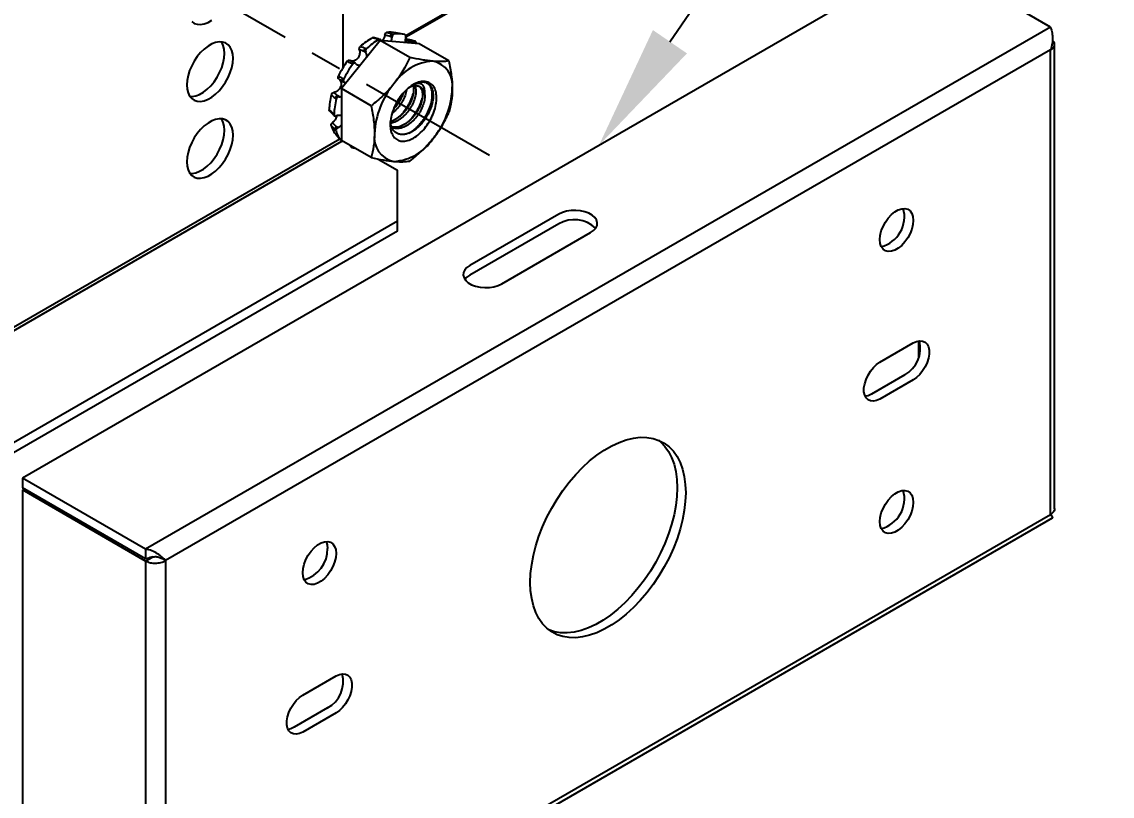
# Model space of a CAD drawing. Extents: x -3.9 to 19, y -12.2 to 0.
# Drawn here: x 5.436 to 9.778, y -8.071 to -4.987 of the extents above; entities that cross this region are included whole.
import ezdxf
from ezdxf import colors
from ezdxf.entities.mleader import LeaderData, LeaderLine
from ezdxf.math import Vec2, Vec3

# ---------------------------------------------------------------- set-up
doc = ezdxf.new("R2010")
doc.units = 0
doc.header["$LTSCALE"] = 0.5
doc.header["$MEASUREMENT"] = 0
doc.linetypes.add('CENTER', pattern=[2, 1.25, -0.25, 0.25, -0.25])
for name, color, linetype in [('Centerline', 210, 'CENTER'), ('FAB DWG', 221, 'CONTINUOUS'), ('Hardware', 242, 'CONTINUOUS'), ('Housing', 150, 'CONTINUOUS'), ('WallMount Bracket', 190, 'CONTINUOUS')]:
    doc.layers.add(name, color=color, linetype=linetype)
doc.styles.get("Standard").update_dxf_attribs({"font": 'arial.ttf'})

msp = doc.modelspace()

# ---------------------------------------------------------------- linework, layer by layer
at = {"layer": 'Centerline', "transparency": 16777216}
msp.add_line((5.076531, -4.234869), (7.29864, -5.517804), dxfattribs=at)
at = {"layer": 'Hardware', "linetype": 'Continuous', "lineweight": 25, "transparency": 16777216}
for p, q in [((6.911098, -5.034254), (6.917211, -5.035581)), ((6.954674, -5.036215), (6.924458, -5.030058)), ((6.862863, -5.0604), (6.708185, -5.252818)), ((6.857536, -5.057259), (6.851806, -5.055793)), ((6.861806, -5.056566), (6.856048, -5.05509)), ((6.981276, -5.128758), (6.862863, -5.0604)), ((7.017541, -5.07423), (6.862863, -5.0604)), ((6.909915, -5.048954), (6.903822, -5.045437)), ((6.909977, -5.046772), (6.903822, -5.045437)), ((6.909915, -5.048954), (6.909977, -5.046772)), ((6.963364, -5.059986), (6.962202, -5.061861)), ((6.964367, -5.049475), (6.963816, -5.051633)), ((6.994056, -5.070973), (6.987963, -5.067456)), ((6.994881, -5.068991), (6.987963, -5.067456)), ((6.993556, -5.072086), (6.994056, -5.070973)), ((6.994056, -5.070973), (6.994881, -5.068991)), ((7.001185, -5.063431), (6.994285, -5.0619)), ((7.135954, -5.142588), (7.017541, -5.07423)), ((6.80591, -5.108995), (6.799817, -5.105477)), ((6.80503, -5.107356), (6.799817, -5.105477)), ((6.802876, -5.091478), (6.808053, -5.093348)), ((6.80591, -5.108995), (6.80503, -5.107356)), ((6.742529, -5.140772), (6.741744, -5.140336)), ((6.753273, -5.155144), (6.748448, -5.152877)), ((6.763348, -5.151314), (6.758494, -5.14903)), ((6.76502, -5.152491), (6.766259, -5.153724)), ((6.700964, -5.215801), (6.697933, -5.21398)), ((6.701199, -5.215943), (6.700964, -5.215801)), ((6.826598, -5.321176), (6.708185, -5.252818)), ((6.708185, -5.252818), (6.708185, -5.459067)), ((6.712649, -5.212773), (6.71707, -5.215716)), ((6.714296, -5.223967), (6.718747, -5.226926)), ((6.721768, -5.228162), (6.720127, -5.227603)), ((6.68811, -5.294026), (6.683876, -5.290579)), ((6.700807, -5.284845), (6.694714, -5.281328)), ((6.694714, -5.281328), (6.698975, -5.2848)), ((6.698975, -5.2848), (6.700807, -5.284845)), ((6.674882, -5.351807), (6.679015, -5.355945)), ((6.676464, -5.356325), (6.68062, -5.360483)), ((6.689629, -5.360938), (6.687696, -5.361582)), ((6.686937, -5.420857), (6.682753, -5.416302)), ((6.695363, -5.407924), (6.68927, -5.404406)), ((6.68927, -5.404406), (6.693482, -5.408993)), ((6.693482, -5.408993), (6.695363, -5.407924)), ((6.704, -5.455475), (6.708424, -5.460473)), ((6.826598, -5.527425), (6.708185, -5.459067)), ((6.741325, -5.478198), (6.743994, -5.481116)), ((6.744008, -5.481119), (6.748718, -5.486307))]:
    msp.add_line(p, q, dxfattribs=at)
at = {"layer": 'Hardware', "linetype": 'Continuous', "lineweight": 25, "transparency": 16777216, "flags": 128}
msp.add_lwpolyline([(6.995091, -5.449468), (7.00094, -5.445877), (7.006765, -5.441872), (7.012543, -5.437469), (7.01825, -5.432685), (7.023865, -5.42754), (7.029364, -5.422055), (7.034724, -5.416251), (7.039925, -5.410152), (7.044946, -5.403783), (7.049766, -5.397169), (7.054365, -5.390337), (7.058726, -5.383314), (7.062831, -5.376128), (7.066663, -5.368809), (7.070207, -5.361386), (7.073448, -5.353889), (7.076374, -5.346349), (7.078972, -5.338794), (7.081233, -5.331256), (7.083147, -5.323766), (7.084706, -5.316353), (7.085905, -5.309047), (7.086738, -5.301878), (7.087201, -5.294874), (7.087294, -5.288065), (7.087016, -5.281476), (7.086367, -5.275135), (7.085351, -5.269067), (7.083971, -5.263296), (7.082234, -5.257847), (7.080146, -5.25274), (7.077715, -5.247997), (7.074951, -5.243636), (7.071866, -5.239676), (7.068472, -5.236131), (7.064782, -5.233016), (7.060812, -5.230345), (7.056577, -5.228126), (7.052094, -5.226371), (7.047382, -5.225085), (7.04246, -5.224273), (7.037346, -5.22394), (7.032063, -5.224086), (7.02663, -5.22471), (7.021071, -5.225811), (7.015407, -5.227384), (7.009661, -5.229422), (7.003857, -5.231918), (6.998017, -5.23486), (6.992165, -5.238238), (6.986325, -5.242038), (6.980521, -5.246244), (6.974775, -5.25084), (6.969111, -5.255807), (6.963552, -5.261125), (6.958119, -5.266772), (6.952836, -5.272727), (6.947722, -5.278964), (6.9428, -5.285459), (6.938088, -5.292185), (6.933605, -5.299117), (6.92937, -5.306224), (6.9254, -5.31348), (6.92171, -5.320855), (6.918316, -5.328318), (6.915231, -5.335841), (6.912467, -5.343393), (6.910036, -5.350942), (6.907948, -5.35846), (6.90621, -5.365916), (6.904831, -5.373279), (6.903815, -5.38052), (6.903166, -5.38761), (6.902888, -5.39452), (6.902981, -5.401223), (6.903444, -5.407691), (6.904277, -5.413899), (6.905476, -5.419821), (6.907035, -5.425433), (6.908949, -5.430714), (6.911209, -5.435642), (6.913808, -5.440196), (6.916734, -5.444359), (6.919975, -5.448113), (6.923519, -5.451445), (6.927351, -5.454339), (6.931455, -5.456786), (6.935816, -5.458773), (6.940416, -5.460295), (6.945236, -5.461344), (6.950256, -5.461917), (6.955457, -5.462011), (6.960818, -5.461626), (6.966317, -5.460762), (6.971931, -5.459425), (6.977639, -5.457618), (6.983417, -5.45535), (6.989242, -5.45263), (6.995091, -5.449468)], dxfattribs=at)
at = {"layer": 'Hardware', "linetype": 'Continuous', "lineweight": 25, "transparency": 16777216}
for centre, radius, start, end in [((6.904724, -5.13277), 0.10459, 79.124599, 99.05659), ((6.914911, -5.044694), 0.011114, 110.065676, 183.831231), ((6.934049, -5.139159), 0.104937, 75.076702, 99.233067), ((6.965998, -5.285039), 0.270724, 119.806436, 132.40124), ((6.997963, -5.301774), 0.281971, 119.869164, 132.338512), ((6.854782, -5.060601), 0.005654, 77.057799, 121.753569), ((6.994887, -5.068959), 0.007085, 94.885201, 167.753066), ((6.928479, -5.128444), 0.098094, 34.039391, 40.697123), ((6.810922, -5.10057), 0.012141, 131.509673, 203.839255), ((7.067701, -5.384916), 0.413806, 144.390888, 153.876701), ((7.103888, -5.405807), 0.431002, 144.43812, 153.829469), ((6.755696, -5.156762), 0.008223, 70.126172, 151.806606), ((7.084803, -5.343697), 0.200431, 93.539091, 146.455532), ((7.054959, -5.238125), 0.096079, 350.678185, 79.523158), ((6.719712, -5.217452), 0.008472, 146.472344, 230.266542), ((7.175104, -5.447462), 0.335035, 140.186593, 177.402047), ((7.029745, -5.296243), 0.069091, 75.870964, 121.989898), ((6.94835, -5.349059), 0.288821, 165.612727, 177.674477), ((6.979575, -5.368466), 0.30082, 165.672802, 177.614402), ((6.695487, -5.293207), 0.011905, 93.723918, 167.247503), ((6.815078, -5.238502), 0.335035, 320.186593, 357.402047), ((6.68067, -5.352316), 0.00581, 174.972557, 223.644537), ((6.771372, -5.367577), 0.108748, 196.882703, 220.066396), ((6.694141, -5.414808), 0.011485, 115.090294, 187.476139), ((6.795238, -5.387752), 0.113247, 196.997426, 219.951672), ((6.935223, -5.447838), 0.096079, 170.678185, 259.523158), ((6.905379, -5.342267), 0.200431, 273.539091, 326.455532), ((6.746486, -5.478956), 0.00329, 185.780093, 221.056334), ((6.77507, -5.398269), 0.092335, 254.375717, 261.191306)]:
    msp.add_arc(centre, radius, start, end, dxfattribs=at)
for points, knots in [([(6.881193, -5.038843), (6.881557, -5.036481), (6.882486, -5.03422), (6.885067, -5.030811), (6.886672, -5.029722), (6.888261, -5.029484)], [0, 0, 0, 0, 0.5, 0.5, 1, 1, 1, 1]), ([(6.917211, -5.035581), (6.915416, -5.035847), (6.913588, -5.037228), (6.9109, -5.041373), (6.910053, -5.044123), (6.909977, -5.046772)], [0, 0, 0, 0, 0.5, 0.5, 1, 1, 1, 1]), ([(6.831428, -5.050129), (6.832249, -5.049758), (6.83377, -5.049071), (6.835213, -5.049409), (6.835878, -5.049564)], [0, 0, 0, 0, 0.53927114, 1, 1, 1, 1]), ([(6.856051, -5.055088), (6.855874, -5.055043), (6.851683, -5.05399), (6.84488, -5.052158), (6.838495, -5.050257), (6.835895, -5.049482)], [0, 0, 0, 0, 0.02555232, 0.60316166, 1, 1, 1, 1]), ([(6.86578, -5.060661), (6.865696, -5.060362), (6.865343, -5.0591), (6.863976, -5.057556), (6.861877, -5.056387), (6.859597, -5.056314), (6.858163, -5.056972), (6.857536, -5.057259)], [0, 0, 0, 0, 0.07590892, 0.32059055, 0.56527087, 0.80994637, 1, 1, 1, 1]), ([(6.881193, -5.038843), (6.880894, -5.04047), (6.880258, -5.04394), (6.878595, -5.04908), (6.87635, -5.054034), (6.87388, -5.058149), (6.872022, -5.060256), (6.871234, -5.061148)], [0, 0, 0, 0, 0.19265188, 0.41074705, 0.62880381, 0.8427183, 1, 1, 1, 1]), ([(6.906969, -5.064343), (6.907448, -5.062935), (6.908522, -5.059778), (6.909556, -5.054555), (6.909794, -5.050839), (6.909915, -5.048954)], [0, 0, 0, 0, 0.28417827, 0.63691438, 1, 1, 1, 1]), ([(6.964367, -5.049475), (6.965036, -5.046856), (6.965062, -5.044071), (6.963849, -5.03973), (6.96261, -5.038193), (6.961073, -5.037761)], [0, 0, 0, 0, 0.5, 0.5, 1, 1, 1, 1]), ([(6.963816, -5.051633), (6.963407, -5.053434), (6.962578, -5.057087), (6.962063, -5.062599), (6.961943, -5.066741), (6.962194, -5.068849), (6.962246, -5.069286)], [0, 0, 0, 0, 0.30381417, 0.6163163, 0.92044127, 1, 1, 1, 1]), ([(6.963364, -5.059986), (6.963897, -5.059151), (6.964965, -5.057481), (6.966844, -5.056176), (6.968241, -5.05571), (6.968854, -5.056037), (6.968941, -5.056084)], [0, 0, 0, 0, 0.31594077, 0.63187167, 0.94805589, 1, 1, 1, 1]), ([(6.994284, -5.061898), (6.99407, -5.061851), (6.989108, -5.060764), (6.980707, -5.058843), (6.972403, -5.056831), (6.968966, -5.055998)], [0, 0, 0, 0, 0.02564571, 0.59666668, 1, 1, 1, 1]), ([(7.00285, -5.064481), (7.00179, -5.063251), (7.000301, -5.063042), (6.997341, -5.06471), (6.995882, -5.066585), (6.994881, -5.068991)], [0, 0, 0, 0, 0.5, 0.5, 1, 1, 1, 1]), ([(6.779807, -5.097663), (6.780191, -5.099093), (6.781007, -5.102135), (6.781425, -5.107214), (6.781158, -5.11262), (6.780106, -5.118029), (6.778365, -5.1232), (6.775962, -5.127998), (6.773052, -5.132257), (6.769681, -5.135903), (6.765998, -5.138876), (6.76206, -5.14112), (6.757961, -5.142633), (6.753798, -5.143351), (6.749642, -5.143259), (6.74572, -5.142414), (6.743382, -5.141203), (6.742264, -5.140625)], [0, 0, 0, 0, 0.06319125, 0.13447502, 0.20574622, 0.27566163, 0.34556158, 0.41264087, 0.47971226, 0.54441476, 0.60912055, 0.6733268, 0.73754327, 0.80329251, 0.86905307, 0.9374387, 1, 1, 1, 1]), ([(6.779807, -5.097663), (6.779178, -5.095652), (6.779206, -5.093259), (6.780536, -5.088691), (6.781812, -5.086596), (6.783443, -5.085125)], [0, 0, 0, 0, 0.5, 0.5, 1, 1, 1, 1]), ([(6.808053, -5.093348), (6.806208, -5.095008), (6.804816, -5.097496), (6.803689, -5.102686), (6.803963, -5.105368), (6.80503, -5.107356)], [0, 0, 0, 0, 0.5, 0.5, 1, 1, 1, 1]), ([(6.809299, -5.127033), (6.809384, -5.125818), (6.809591, -5.122856), (6.809099, -5.118276), (6.80797, -5.113355), (6.806603, -5.110462), (6.80591, -5.108995)], [0, 0, 0, 0, 0.18331016, 0.44729949, 0.71965421, 1, 1, 1, 1]), ([(6.731274, -5.143977), (6.732656, -5.142048), (6.734502, -5.14062), (6.738367, -5.139328), (6.740317, -5.139489), (6.741887, -5.140441)], [0, 0, 0, 0, 0.5, 0.5, 1, 1, 1, 1]), ([(6.758496, -5.149025), (6.758349, -5.148958), (6.754837, -5.147344), (6.749444, -5.144662), (6.7444, -5.141824), (6.742529, -5.140772)], [0, 0, 0, 0, 0.02668048, 0.63893979, 1, 1, 1, 1]), ([(6.76502, -5.152491), (6.763516, -5.150995), (6.761369, -5.150432), (6.757021, -5.151416), (6.754835, -5.152961), (6.753273, -5.155144)], [0, 0, 0, 0, 0.5, 0.5, 1, 1, 1, 1]), ([(6.766259, -5.153724), (6.766982, -5.154386), (6.768787, -5.156039), (6.772145, -5.157968), (6.776271, -5.159274), (6.780097, -5.159715), (6.782525, -5.159338), (6.783445, -5.159195)], [0, 0, 0, 0, 0.15660916, 0.39098343, 0.62533388, 0.85811875, 1, 1, 1, 1]), ([(7.07243, -5.143648), (7.065866, -5.143062), (7.058947, -5.142284), (7.044641, -5.140388), (7.037228, -5.139268), (7.0143, -5.135457), (6.998102, -5.132315), (6.981276, -5.128758)], [0, 0, 0, 0, 0.25, 0.25, 0.5, 0.5, 1, 1, 1, 1]), ([(7.135954, -5.142588), (7.14015, -5.161795), (7.143664, -5.180998), (7.14847, -5.218186), (7.149769, -5.236249), (7.149769, -5.253688)], [0, 0, 0, 0, 0.5, 0.5, 1, 1, 1, 1]), ([(6.697933, -5.21398), (6.696386, -5.212992), (6.695354, -5.211295), (6.694714, -5.207191), (6.695116, -5.204857), (6.696166, -5.202716)], [0, 0, 0, 0, 0.5, 0.5, 1, 1, 1, 1]), ([(6.697933, -5.21398), (6.702185, -5.216695), (6.705391, -5.22115), (6.708219, -5.231885), (6.707842, -5.238237), (6.703375, -5.250326), (6.699339, -5.255969), (6.689362, -5.264433), (6.683582, -5.267199), (6.677886, -5.268189)], [0, 0, 0, 0, 0.25, 0.25, 0.5, 0.5, 0.75, 0.75, 1, 1, 1, 1]), ([(6.701003, -5.215741), (6.703191, -5.21701), (6.707679, -5.219614), (6.712044, -5.222515), (6.714281, -5.224001)], [0, 0, 0, 0, 0.4876479, 1, 1, 1, 1]), ([(6.71707, -5.215716), (6.715881, -5.218136), (6.715532, -5.220826), (6.716659, -5.225229), (6.718134, -5.226925), (6.720127, -5.227603)], [0, 0, 0, 0, 0.5, 0.5, 1, 1, 1, 1]), ([(6.72622, -5.230382), (6.726073, -5.230265), (6.724773, -5.229234), (6.72318, -5.228666), (6.721768, -5.228162)], [0, 0, 0, 0, 0.11369547, 1, 1, 1, 1]), ([(6.917752, -5.232942), (6.911188, -5.241107), (6.904269, -5.24912), (6.889963, -5.264615), (6.88255, -5.272133), (6.859622, -5.29408), (6.843424, -5.307905), (6.826598, -5.321176)], [0, 0, 0, 0, 0.25, 0.25, 0.5, 0.5, 1, 1, 1, 1]), ([(6.994056, -5.241284), (6.994103, -5.241411), (6.995108, -5.244137), (6.995873, -5.250606), (6.99623, -5.260521), (6.995149, -5.271395), (6.992724, -5.282881), (6.98892, -5.294876), (6.983836, -5.307021), (6.977629, -5.318961), (6.970463, -5.330497), (6.962356, -5.34147), (6.95334, -5.35173), (6.943603, -5.361027), (6.933425, -5.369093), (6.923096, -5.375684), (6.913002, -5.38081), (6.906454, -5.382859), (6.903282, -5.383851)], [0, 0, 0, 0, 0.00328553, 0.07063883, 0.13696034, 0.20261546, 0.26950353, 0.33711775, 0.40478445, 0.4718268, 0.53762658, 0.60373432, 0.67097062, 0.73868435, 0.80619583, 0.87283755, 0.93840923, 1, 1, 1, 1]), ([(7.04661, -5.229242), (7.048708, -5.230255), (7.052531, -5.2321), (7.057399, -5.235952), (7.061502, -5.240267), (7.065075, -5.245384), (7.068025, -5.251139), (7.070326, -5.257403), (7.07203, -5.264145), (7.073145, -5.271474), (7.073644, -5.27927), (7.073534, -5.287398), (7.072818, -5.29587), (7.071441, -5.304715), (7.069436, -5.313716), (7.066861, -5.322705), (7.063748, -5.331699), (7.060046, -5.340794), (7.055828, -5.349803), (7.051179, -5.358573), (7.046109, -5.367137), (7.040567, -5.375541), (7.034642, -5.383585), (7.02844, -5.391133), (7.021965, -5.398229), (7.015163, -5.404905), (7.008198, -5.410997), (7.001198, -5.416419), (6.994154, -5.421219), (6.986993, -5.425435), (6.979838, -5.428976), (6.972796, -5.431769), (6.965841, -5.433838), (6.958956, -5.435167), (6.952336, -5.435713), (6.946088, -5.435506), (6.940178, -5.434601), (6.934528, -5.432968), (6.929236, -5.430624), (6.924388, -5.427622), (6.919949, -5.423948), (6.915926, -5.419553), (6.912431, -5.414559), (6.909503, -5.409083), (6.907093, -5.403155), (6.905212, -5.396665), (6.903983, -5.390766), (6.903606, -5.386927), (6.903472, -5.385563)], [0, 0, 0, 0, 0.02831479, 0.0516097, 0.07490441, 0.09892242, 0.12294044, 0.14551421, 0.16808798, 0.19131841, 0.21454883, 0.23711066, 0.25967128, 0.28291819, 0.3061651, 0.32822892, 0.35029274, 0.373012, 0.39573126, 0.41756286, 0.43939446, 0.46187221, 0.48434891, 0.50590236, 0.52745581, 0.54966391, 0.57187201, 0.59297519, 0.61407836, 0.63579594, 0.65751266, 0.67855354, 0.69959442, 0.72128948, 0.74298454, 0.76335935, 0.78373416, 0.80470091, 0.82566765, 0.84604577, 0.8664226, 0.88742934, 0.90843608, 0.92822809, 0.94802011, 0.96839613, 0.98877216, 1, 1, 1, 1]), ([(7.000688, -5.240423), (7.001197, -5.241506), (7.002708, -5.244727), (7.004161, -5.251287), (7.005036, -5.259863), (7.004797, -5.269333), (7.003461, -5.279411), (7.000966, -5.290035), (6.997334, -5.301029), (6.992494, -5.312471), (6.986468, -5.324064), (6.979302, -5.335599), (6.971195, -5.346573), (6.962179, -5.356832), (6.952441, -5.366132), (6.942265, -5.374186), (6.931929, -5.380821), (6.9216, -5.385919), (6.912239, -5.389296), (6.906505, -5.390187), (6.904104, -5.39056)], [0, 0, 0, 0, 0.02736546, 0.08136904, 0.13674683, 0.19115237, 0.24575337, 0.30126191, 0.35723332, 0.41319986, 0.47389126, 0.53345783, 0.59330317, 0.65417016, 0.71546936, 0.77658546, 0.8369142, 0.89627426, 0.9565672, 1, 1, 1, 1]), ([(7.017911, -5.243384), (7.01954, -5.244756), (7.02299, -5.247663), (7.026883, -5.254006), (7.029767, -5.261844), (7.031316, -5.270927), (7.031562, -5.280955), (7.030511, -5.291799), (7.028077, -5.303293), (7.024276, -5.315285), (7.019191, -5.327431), (7.012984, -5.339371), (7.005818, -5.350907), (6.997711, -5.36188), (6.988695, -5.372139), (6.978957, -5.381439), (6.96878, -5.389497), (6.958448, -5.396118), (6.948107, -5.401267), (6.937777, -5.404817), (6.927572, -5.406737), (6.917882, -5.406728), (6.911216, -5.405894), (6.908111, -5.404588), (6.907731, -5.404429)], [0, 0, 0, 0, 0.04278683, 0.09063693, 0.13870475, 0.18650733, 0.23357762, 0.28017495, 0.32764734, 0.3756351, 0.42366011, 0.47124199, 0.51794199, 0.56486056, 0.6125801, 0.66063848, 0.70855332, 0.75585087, 0.80238898, 0.84965846, 0.89756038, 0.94562175, 0.99336001, 1, 1, 1, 1]), ([(6.977741, -5.429695), (6.981336, -5.427551), (6.988808, -5.423097), (6.999336, -5.415034), (7.009214, -5.406293), (7.018365, -5.397004), (7.027205, -5.386746), (7.035544, -5.375639), (7.043101, -5.364047), (7.049914, -5.35205), (7.055924, -5.339699), (7.061008, -5.32719), (7.06506, -5.314761), (7.068008, -5.302646), (7.069833, -5.291052), (7.070543, -5.280036), (7.070204, -5.269673), (7.068785, -5.260036), (7.06629, -5.251289), (7.062718, -5.24366), (7.05857, -5.237542), (7.055217, -5.234586), (7.053741, -5.233284)], [0, 0, 0, 0, 0.05205735, 0.10817956, 0.15527339, 0.20236368, 0.25316435, 0.30334438, 0.3527983, 0.40284721, 0.45356679, 0.50464479, 0.55575529, 0.60657115, 0.65677646, 0.7062365, 0.75625823, 0.80696058, 0.85803191, 0.90914659, 0.95997729, 1, 1, 1, 1]), ([(6.982667, -5.244668), (6.983341, -5.244381), (6.985974, -5.243263), (6.99048, -5.241946), (6.996077, -5.240757), (7.001446, -5.240253), (7.006612, -5.240359), (7.01158, -5.24111), (7.016264, -5.2425), (7.020589, -5.244496), (7.024578, -5.247084), (7.028228, -5.250291), (7.031362, -5.253939), (7.033981, -5.257891), (7.036144, -5.262086), (7.037987, -5.266673), (7.038902, -5.270057), (7.03936, -5.271748)], [0, 0, 0, 0, 0.02507858, 0.0978305, 0.17058243, 0.24128042, 0.31197842, 0.38473034, 0.45748226, 0.52818026, 0.59887825, 0.67163018, 0.7443821, 0.80756127, 0.87074043, 0.93537021, 1, 1, 1, 1]), ([(7.03936, -5.271748), (7.039592, -5.269776), (7.040055, -5.26583), (7.040109, -5.260298), (7.039673, -5.2551), (7.038703, -5.250359), (7.037236, -5.246143), (7.035287, -5.242429), (7.032834, -5.239227), (7.029958, -5.236538), (7.026743, -5.234404), (7.02315, -5.232835), (7.019211, -5.231871), (7.014843, -5.231521), (7.010077, -5.23186), (7.004884, -5.232919), (6.999376, -5.234813), (6.995404, -5.236462), (6.993264, -5.237674), (6.993096, -5.23777)], [0, 0, 0, 0, 0.05858799, 0.11717599, 0.17746584, 0.23775572, 0.29634919, 0.35494267, 0.41514988, 0.47536833, 0.53644362, 0.59751891, 0.66005989, 0.72260088, 0.78951079, 0.85642072, 0.92527381, 0.99412691, 1, 1, 1, 1]), ([(6.668586, -5.277294), (6.669129, -5.275128), (6.670377, -5.272998), (6.673764, -5.269676), (6.675842, -5.268544), (6.677886, -5.268189)], [0, 0, 0, 0, 0.5, 0.5, 1, 1, 1, 1]), ([(6.698975, -5.2848), (6.696752, -5.284745), (6.694289, -5.285731), (6.690266, -5.289153), (6.688722, -5.291576), (6.68811, -5.294026)], [0, 0, 0, 0, 0.5, 0.5, 1, 1, 1, 1]), ([(6.700807, -5.284845), (6.70234, -5.284832), (6.704762, -5.284812), (6.707267, -5.284134), (6.708185, -5.283886)], [0, 0, 0, 0, 0.6332516, 1, 1, 1, 1]), ([(7.03936, -5.271748), (7.039719, -5.274596), (7.04043, -5.28024), (7.040142, -5.289751), (7.038819, -5.299819), (7.03632, -5.310445), (7.032689, -5.321439), (7.027849, -5.332881), (7.021823, -5.344474), (7.014657, -5.356009), (7.00655, -5.366982), (6.997534, -5.377242), (6.987796, -5.386542), (6.977619, -5.394599), (6.967286, -5.401221), (6.956947, -5.406367), (6.94661, -5.409929), (6.93643, -5.411805), (6.926653, -5.411959), (6.917683, -5.410195), (6.911656, -5.408149), (6.90895, -5.406249), (6.908615, -5.406014)], [0, 0, 0, 0, 0.04914534, 0.09742785, 0.14588383, 0.1951452, 0.24481736, 0.29448518, 0.34834612, 0.40120881, 0.45431891, 0.50833567, 0.562736, 0.61697384, 0.67051293, 0.72319236, 0.77669968, 0.83092289, 0.8853266, 0.93936456, 0.9925124, 1, 1, 1, 1]), ([(6.96822, -5.256819), (6.968129, -5.25755), (6.967615, -5.261659), (6.965551, -5.269652), (6.961995, -5.280612), (6.957134, -5.292063), (6.951115, -5.303654), (6.943946, -5.315187), (6.935842, -5.326171), (6.926815, -5.33639), (6.918184, -5.344801), (6.912466, -5.349175), (6.910175, -5.350928)], [0, 0, 0, 0, 0.022957651, 0.129156676, 0.23624126, 0.343316514, 0.459431407, 0.573394243, 0.687890437, 0.804341261, 0.921618974, 1, 1, 1, 1]), ([(6.954422, -5.271115), (6.954077, -5.272237), (6.952506, -5.277353), (6.94842, -5.286624), (6.942288, -5.298543), (6.935114, -5.310105), (6.926966, -5.320993), (6.920725, -5.328459), (6.917081, -5.331908), (6.916671, -5.332296)], [0, 0, 0, 0, 0.05260203, 0.23984121, 0.42535274, 0.60742603, 0.79035144, 0.97639967, 1, 1, 1, 1]), ([(6.918334, -5.328529), (6.919252, -5.327479), (6.92318, -5.322984), (6.929448, -5.314376), (6.937056, -5.302826), (6.943802, -5.290817), (6.948562, -5.281381), (6.950709, -5.275992), (6.951206, -5.274744)], [0, 0, 0, 0, 0.06622398, 0.28347176, 0.49757593, 0.71425602, 0.93383972, 1, 1, 1, 1]), ([(6.940618, -5.363127), (6.94288, -5.360886), (6.948372, -5.355446), (6.956486, -5.345908), (6.964836, -5.334824), (6.972392, -5.323226), (6.979201, -5.311231), (6.985228, -5.298875), (6.990247, -5.286385), (6.993531, -5.276827), (6.99476, -5.271599), (6.995036, -5.270423)], [0, 0, 0, 0, 0.08812134, 0.21392636, 0.33819441, 0.46066428, 0.5846076, 0.71021183, 0.83670363, 0.96327593, 1, 1, 1, 1]), ([(6.975973, -5.383537), (6.978235, -5.381296), (6.983727, -5.375856), (6.991841, -5.366318), (7.000191, -5.355234), (7.007747, -5.343636), (7.014556, -5.331641), (7.020583, -5.319285), (7.025602, -5.306795), (7.028886, -5.297237), (7.030115, -5.292009), (7.030391, -5.290833)], [0, 0, 0, 0, 0.08812134, 0.21392636, 0.33819441, 0.46066428, 0.5846076, 0.71021183, 0.83670363, 0.96327593, 1, 1, 1, 1]), ([(7.149769, -5.253688), (7.149769, -5.271139), (7.148434, -5.288048), (7.143593, -5.319679), (7.140123, -5.334566), (7.135954, -5.348837)], [0, 0, 0, 0, 0.5, 0.5, 1, 1, 1, 1]), ([(6.661584, -5.341951), (6.661136, -5.34149), (6.66013, -5.340454), (6.659755, -5.338675), (6.659765, -5.337545), (6.659766, -5.33734)], [0, 0, 0, 0, 0.39649533, 0.89011022, 1, 1, 1, 1]), ([(6.826598, -5.321176), (6.830793, -5.340383), (6.834308, -5.359585), (6.839114, -5.396774), (6.840413, -5.414837), (6.840413, -5.432276)], [0, 0, 0, 0, 0.5, 0.5, 1, 1, 1, 1]), ([(6.661528, -5.342003), (6.66399, -5.344283), (6.668966, -5.348893), (6.673947, -5.353836), (6.676464, -5.356335)], [0, 0, 0, 0, 0.49463929, 1, 1, 1, 1]), ([(6.689012, -5.361144), (6.688951, -5.36212), (6.688806, -5.364457), (6.6877, -5.368333), (6.685889, -5.372631), (6.683379, -5.37687), (6.680255, -5.38099), (6.676577, -5.384842), (6.673801, -5.387188), (6.672352, -5.38828), (6.672328, -5.388298)], [0, 0, 0, 0, 0.10377281, 0.24840584, 0.39306188, 0.54117083, 0.68930527, 0.84335307, 0.99741783, 1, 1, 1, 1]), ([(6.679015, -5.355945), (6.678935, -5.358201), (6.67984, -5.360108), (6.683052, -5.362195), (6.68535, -5.362364), (6.687696, -5.361582)], [0, 0, 0, 0, 0.5, 0.5, 1, 1, 1, 1]), ([(6.708185, -5.361219), (6.707901, -5.361057), (6.706529, -5.360273), (6.703529, -5.359557), (6.699265, -5.359146), (6.69456, -5.359527), (6.691289, -5.360463), (6.689629, -5.360938)], [0, 0, 0, 0, 0.05867873, 0.28395831, 0.51541382, 0.75420378, 1, 1, 1, 1]), ([(7.07243, -5.453021), (7.078994, -5.444856), (7.08526, -5.436466), (7.097038, -5.419512), (7.10258, -5.410914), (7.118288, -5.3848), (7.12754, -5.366965), (7.135954, -5.348837)], [0, 0, 0, 0, 0.25, 0.25, 0.5, 0.5, 1, 1, 1, 1]), ([(6.667311, -5.399159), (6.666807, -5.397582), (6.667039, -5.395599), (6.668863, -5.391636), (6.670425, -5.38973), (6.672328, -5.388298)], [0, 0, 0, 0, 0.5, 0.5, 1, 1, 1, 1]), ([(6.693482, -5.408993), (6.691199, -5.410292), (6.689177, -5.412343), (6.686755, -5.416744), (6.686365, -5.419077), (6.686937, -5.420857)], [0, 0, 0, 0, 0.5, 0.5, 1, 1, 1, 1]), ([(6.695363, -5.407924), (6.696902, -5.406984), (6.700023, -5.405077), (6.704276, -5.401464), (6.70705, -5.398841), (6.708166, -5.397376), (6.708185, -5.397351)], [0, 0, 0, 0, 0.328032559, 0.665410237, 0.994376731, 1, 1, 1, 1]), ([(6.708424, -5.460473), (6.708951, -5.460893), (6.710006, -5.461734), (6.711702, -5.462059), (6.712743, -5.461797), (6.712863, -5.461767)], [0, 0, 0, 0, 0.46947881, 0.93895845, 1, 1, 1, 1]), ([(6.840413, -5.432276), (6.840413, -5.449726), (6.839077, -5.466635), (6.834237, -5.498266), (6.830767, -5.513154), (6.826598, -5.527425)], [0, 0, 0, 0, 0.5, 0.5, 1, 1, 1, 1]), ([(6.748229, -5.482183), (6.748152, -5.482385), (6.747746, -5.483442), (6.747918, -5.485038), (6.748696, -5.486569), (6.749743, -5.487003), (6.750201, -5.487193)], [0, 0, 0, 0, 0.07838373, 0.41029163, 0.74219299, 1, 1, 1, 1]), ([(6.917752, -5.542315), (6.924315, -5.542902), (6.930582, -5.543303), (6.94236, -5.54374), (6.947902, -5.543779), (6.96361, -5.543422), (6.972862, -5.542555), (6.981276, -5.541255)], [0, 0, 0, 0, 0.25, 0.25, 0.5, 0.5, 1, 1, 1, 1])]:
    msp.add_open_spline(points, degree=3, knots=knots, dxfattribs=at)
for points in [[(6.888261, -5.029484), (6.896043, -5.031047), (6.903654, -5.032638), (6.911098, -5.034254)], [(6.851806, -5.055793), (6.844829, -5.054007), (6.838034, -5.05212), (6.831428, -5.050129)], [(6.903822, -5.045437), (6.896405, -5.043219), (6.888863, -5.041021), (6.881193, -5.038843)], [(6.987963, -5.067456), (6.979837, -5.065053), (6.971638, -5.062564), (6.963364, -5.059986)], [(6.799817, -5.105477), (6.793277, -5.102754), (6.786608, -5.100148), (6.779807, -5.097663)], [(6.783443, -5.085125), (6.790096, -5.087082), (6.796571, -5.089202), (6.802876, -5.091478)], [(6.748448, -5.152877), (6.742573, -5.150117), (6.736846, -5.147152), (6.731274, -5.143977)], [(6.981276, -5.128758), (6.964407, -5.165104), (6.944104, -5.20016), (6.917752, -5.232942)], [(7.135954, -5.142588), (7.119085, -5.145195), (7.098783, -5.146005), (7.07243, -5.143648)], [(6.696166, -5.202716), (6.701773, -5.205834), (6.707266, -5.209189), (6.712649, -5.212773)], [(6.683876, -5.290579), (6.678719, -5.286382), (6.673622, -5.281956), (6.668586, -5.277294)], [(6.677886, -5.268189), (6.68345, -5.272744), (6.68906, -5.277122), (6.694714, -5.281328)], [(6.659766, -5.33734), (6.66481, -5.341944), (6.669849, -5.346768), (6.674882, -5.351807)], [(6.682753, -5.416302), (6.677658, -5.410755), (6.672511, -5.405043), (6.667311, -5.399159)], [(6.672328, -5.388298), (6.678015, -5.393795), (6.683662, -5.399163), (6.68927, -5.404406)], [(6.688147, -5.437575), (6.693327, -5.443422), (6.698613, -5.449389), (6.704, -5.455475)], [(6.981276, -5.541255), (7.015013, -5.514647), (7.046077, -5.485804), (7.07243, -5.453021)], [(6.826598, -5.527425), (6.860335, -5.534556), (6.891399, -5.539959), (6.917752, -5.542315)]]:
    msp.add_open_spline(points, degree=3, dxfattribs=at)
at = {"layer": 'Housing', "linetype": 'Continuous', "lineweight": 25, "transparency": 16777216}
for p, q in [((7.395641, -4.794259), (6.964701, -5.043005)), ((6.964862, -5.046294), (7.39357, -4.798837))]:
    msp.add_line(p, q, dxfattribs=at)
at = {"layer": 'WallMount Bracket', "linetype": 'Continuous', "lineweight": 25, "transparency": 16777216}
for p, q in [((6.715187, -5.168193), (6.715187, -4.146607)), ((9.041063, -4.724025), (5.437964, -6.803536)), ((9.531932, -5.007328), (9.041063, -4.724025)), ((9.531932, -5.007328), (5.928833, -7.086839)), ((9.548275, -6.925646), (9.548275, -5.075569)), ((9.531932, -5.09844), (6.007745, -7.132407)), ((9.531932, -6.948319), (9.531932, -5.09844)), ((6.702106, -5.453336), (5.024463, -6.42158)), ((5.025946, -6.433787), (6.710304, -5.461667)), ((6.855273, -5.53317), (6.931418, -5.577117)), ((6.931418, -5.781166), (6.931418, -5.577117)), ((7.573618, -5.752558), (7.220068, -5.956608)), ((6.931418, -5.781166), (4.103018, -7.413564)), ((6.931418, -5.820201), (6.931418, -5.781166)), ((7.573618, -5.791593), (7.220068, -5.995643)), ((6.931418, -5.820201), (4.103018, -7.452599)), ((7.347346, -6.030066), (7.700896, -5.826016)), ((8.852586, -6.341964), (8.985167, -6.265445)), ((9.007264, -6.32231), (9.007264, -6.257265)), ((8.951367, -6.392932), (8.818786, -6.469451)), ((8.985167, -6.412439), (8.852586, -6.488958)), ((5.928833, -7.086839), (5.437964, -6.803536)), ((5.437964, -6.803536), (5.437964, -6.842571)), ((5.928833, -7.125874), (5.437964, -6.842571)), ((5.445039, -6.846655), (5.437964, -6.850738)), ((5.437964, -6.850738), (5.437964, -8.697351)), ((5.928833, -7.13404), (5.437964, -6.850738)), ((5.976447, -9.019232), (9.540098, -6.962488)), ((6.007745, -8.982287), (9.531932, -6.948319)), ((5.928833, -7.086839), (5.928833, -7.125874)), ((5.928833, -7.13404), (5.957523, -7.117482)), ((5.928833, -7.13404), (5.928833, -8.980653)), ((6.007745, -7.132407), (5.993456, -7.12416)), ((6.007745, -7.132407), (6.007745, -8.982287)), ((6.554511, -7.668287), (6.687092, -7.591768)), ((6.653292, -7.719255), (6.520711, -7.795774)), ((6.687092, -7.738762), (6.554511, -7.815281))]:
    msp.add_line(p, q, dxfattribs=at)
at = {"layer": 'WallMount Bracket', "linetype": 'Continuous', "lineweight": 25, "transparency": 16777216, "flags": 128}
for points in [[(6.112322, -4.985789), (6.122604, -4.992754), (6.134585, -4.996609), (6.147937, -4.997248), (6.162296, -4.994654), (6.177271, -4.988897), (6.192453, -4.980135)], [(6.092939, -5.238007), (6.094193, -5.254757), (6.09792, -5.269603), (6.104018, -5.282141), (6.112322, -5.292027), (6.122604, -5.298992), (6.134585, -5.302847), (6.147937, -5.303486), (6.162296, -5.300892), (6.177271, -5.295135), (6.192453, -5.286373), (6.207428, -5.274844), (6.221787, -5.260864), (6.235139, -5.244813), (6.24712, -5.227129), (6.257402, -5.208294), (6.265706, -5.188823), (6.271804, -5.169247), (6.275531, -5.150099), (6.276785, -5.131901), (6.275531, -5.115151), (6.271804, -5.100305), (6.265706, -5.087768), (6.257402, -5.077882), (6.24712, -5.070916), (6.235139, -5.067061), (6.221787, -5.066422), (6.207428, -5.069017), (6.192453, -5.074773), (6.177271, -5.083535), (6.162296, -5.095064), (6.147937, -5.109045), (6.134585, -5.125096), (6.122604, -5.14278), (6.112322, -5.161614), (6.104018, -5.181085), (6.09792, -5.200662), (6.094193, -5.21981), (6.092939, -5.238007)], [(6.105214, -5.283923), (6.114138, -5.283979), (6.128497, -5.281385), (6.143472, -5.275628), (6.158654, -5.266866), (6.173628, -5.255337), (6.187988, -5.241357), (6.20134, -5.225305), (6.21332, -5.207621), (6.223603, -5.188787), (6.231907, -5.169316), (6.238005, -5.14974), (6.241732, -5.130591), (6.242986, -5.112394), (6.241732, -5.095644), (6.238005, -5.080798), (6.231907, -5.068261), (6.230711, -5.066478)], [(6.092939, -5.544245), (6.094193, -5.560995), (6.09792, -5.575841), (6.104018, -5.588378), (6.112322, -5.598264), (6.122604, -5.60523), (6.134585, -5.609085), (6.147937, -5.609724), (6.162296, -5.607129), (6.177271, -5.601373), (6.192453, -5.592611), (6.207428, -5.581082), (6.221787, -5.567101), (6.235139, -5.55105), (6.24712, -5.533366), (6.257402, -5.514532), (6.265706, -5.495061), (6.271804, -5.475484), (6.275531, -5.456336), (6.276785, -5.438139), (6.275531, -5.421389), (6.271804, -5.406543), (6.265706, -5.394005), (6.257402, -5.384119), (6.24712, -5.377154), (6.235139, -5.373299), (6.221787, -5.37266), (6.207428, -5.375254), (6.192453, -5.381011), (6.177271, -5.389773), (6.162296, -5.401302), (6.147937, -5.415282), (6.134585, -5.431333), (6.122604, -5.449017), (6.112322, -5.467852), (6.104018, -5.487323), (6.09792, -5.506899), (6.094193, -5.526047), (6.092939, -5.544245)], [(6.105214, -5.59016), (6.114138, -5.590216), (6.128497, -5.587622), (6.143472, -5.581866), (6.158654, -5.573103), (6.173628, -5.561575), (6.187988, -5.547594), (6.20134, -5.531543), (6.21332, -5.513859), (6.223603, -5.495025), (6.231907, -5.475554), (6.238005, -5.455977), (6.241732, -5.436829), (6.242986, -5.418632), (6.241732, -5.401882), (6.238005, -5.387035), (6.231907, -5.374498), (6.230711, -5.372716)], [(8.852409, -5.854127), (8.853861, -5.837329), (8.858155, -5.819588), (8.865103, -5.801681), (8.874401, -5.784388), (8.885642, -5.768468), (8.898337, -5.754614), (8.911928, -5.743433), (8.925824, -5.735413), (8.939416, -5.730905), (8.95211, -5.730106), (8.963351, -5.733051), (8.972649, -5.739611), (8.979597, -5.749499), (8.983891, -5.762283), (8.985344, -5.777405), (8.983891, -5.794203), (8.979597, -5.811944), (8.972649, -5.829852), (8.963351, -5.847144), (8.95211, -5.863065), (8.939416, -5.876918), (8.925824, -5.888099), (8.911928, -5.896119), (8.898337, -5.900627), (8.885642, -5.901426), (8.874401, -5.898481), (8.865103, -5.891922), (8.858155, -5.882033), (8.853861, -5.869249), (8.852409, -5.854127)], [(7.700896, -5.826016), (7.712737, -5.817577), (7.721279, -5.807902), (7.726148, -5.797413), (7.727133, -5.786568), (7.72419, -5.775843), (7.717447, -5.765706), (7.7072, -5.756598), (7.693896, -5.74892), (7.678116, -5.743006), (7.660551, -5.739114), (7.641968, -5.737416), (7.623178, -5.737984), (7.605005, -5.740794), (7.58824, -5.745724), (7.573618, -5.752558)], [(7.220068, -5.956608), (7.208228, -5.965047), (7.199686, -5.974722), (7.194816, -5.985211), (7.193832, -5.996055), (7.196775, -6.00678), (7.203518, -6.016918), (7.213765, -6.026025), (7.227069, -6.033704), (7.242849, -6.039618), (7.260414, -6.043509), (7.278997, -6.045208), (7.297786, -6.04464), (7.31596, -6.041829), (7.332724, -6.036899), (7.347346, -6.030066)], [(7.220068, -5.995643), (7.208228, -6.004082), (7.200303, -6.012854)], [(8.985167, -6.265445), (8.998398, -6.259415), (9.011051, -6.256861), (9.022573, -6.257893), (9.03246, -6.262468), (9.04028, -6.270386), (9.045691, -6.281299), (9.048457, -6.294732), (9.048457, -6.310097), (9.045691, -6.326723), (9.04028, -6.343883), (9.03246, -6.360827), (9.022573, -6.376814), (9.011051, -6.391146), (8.998398, -6.403197), (8.985167, -6.412439)], [(8.852586, -6.488958), (8.839354, -6.494988), (8.826701, -6.497543), (8.815179, -6.49651), (8.805293, -6.491935), (8.797473, -6.484018), (8.792061, -6.473104), (8.789295, -6.459671), (8.789295, -6.444306), (8.792061, -6.427681), (8.797473, -6.410521), (8.805293, -6.393577), (8.815179, -6.377589), (8.826701, -6.363257), (8.839354, -6.351206), (8.852586, -6.341964)], [(8.818786, -6.469451), (8.805555, -6.475481), (8.793989, -6.477953)], [(7.460482, -7.218907), (7.461883, -7.184137), (7.466073, -7.148065), (7.473013, -7.111018), (7.482642, -7.073331), (7.494872, -7.035345), (7.509592, -6.997405), (7.526668, -6.959854), (7.545947, -6.923032), (7.567253, -6.887272), (7.590394, -6.852899), (7.615161, -6.820224), (7.641327, -6.789542), (7.668658, -6.761132), (7.696905, -6.73525), (7.725813, -6.712132), (7.755119, -6.691986), (7.784558, -6.674995), (7.813865, -6.661313), (7.842772, -6.651064), (7.871019, -6.64434), (7.89835, -6.641203), (7.924517, -6.64168), (7.949283, -6.645768), (7.972424, -6.65343), (7.99373, -6.664596), (8.013009, -6.679164), (8.030086, -6.697004), (8.044805, -6.717954), (8.057035, -6.741823), (8.066664, -6.768395), (8.073604, -6.797431), (8.077794, -6.828667), (8.079195, -6.86182), (8.077794, -6.89659), (8.073604, -6.932661), (8.066664, -6.969709), (8.057035, -7.007396), (8.044805, -7.045381), (8.030086, -7.083322), (8.013009, -7.120873), (7.99373, -7.157695), (7.972424, -7.193454), (7.949283, -7.227827), (7.924517, -7.260503), (7.89835, -7.291184), (7.871019, -7.319595), (7.842772, -7.345476), (7.813865, -7.368594), (7.784558, -7.38874), (7.755119, -7.405731), (7.725813, -7.419413), (7.696905, -7.429663), (7.668658, -7.436386), (7.641327, -7.439524), (7.615161, -7.439046), (7.590394, -7.434958), (7.567253, -7.427296), (7.545947, -7.416131), (7.526668, -7.401562), (7.509592, -7.383722), (7.494872, -7.362773), (7.482642, -7.338904), (7.473013, -7.312331), (7.466073, -7.283295), (7.461883, -7.25206), (7.460482, -7.218907)], [(7.970975, -6.652825), (7.97921, -6.659657), (7.996286, -6.677497), (8.011006, -6.698446), (8.023236, -6.722315), (8.032864, -6.748888), (8.039805, -6.777924), (8.043995, -6.80916), (8.045396, -6.842313), (8.043995, -6.877082), (8.039805, -6.913154), (8.032864, -6.950201), (8.023236, -6.987889), (8.011006, -7.025874), (7.996286, -7.063814), (7.97921, -7.101366), (7.959931, -7.138188), (7.938625, -7.173947), (7.915483, -7.20832), (7.890717, -7.240995), (7.86455, -7.271677), (7.83722, -7.300087), (7.808973, -7.325969), (7.780065, -7.349087), (7.750759, -7.369233), (7.721319, -7.386224), (7.692013, -7.399906), (7.663106, -7.410155), (7.634859, -7.416879), (7.607528, -7.420016), (7.581361, -7.419539), (7.556595, -7.415451), (7.534903, -7.408394)], [(8.852409, -6.976999), (8.853861, -6.9602), (8.858155, -6.94246), (8.865103, -6.924552), (8.874401, -6.90726), (8.885642, -6.891339), (8.898337, -6.877485), (8.911928, -6.866304), (8.925824, -6.858285), (8.939416, -6.853777), (8.95211, -6.852978), (8.963351, -6.855922), (8.972649, -6.862482), (8.979597, -6.87237), (8.983891, -6.885154), (8.985344, -6.900276), (8.983891, -6.917074), (8.979597, -6.934815), (8.972649, -6.952723), (8.963351, -6.970015), (8.95211, -6.985936), (8.939416, -6.99979), (8.925824, -7.010971), (8.911928, -7.01899), (8.898337, -7.023498), (8.885642, -7.024297), (8.874401, -7.021353), (8.865103, -7.014793), (8.858155, -7.004905), (8.853861, -6.992121), (8.852409, -6.976999)], [(6.554334, -7.18045), (6.555786, -7.163652), (6.56008, -7.145911), (6.567028, -7.128003), (6.576326, -7.110711), (6.587567, -7.09479), (6.600262, -7.080937), (6.613853, -7.069756), (6.627749, -7.061736), (6.641341, -7.057228), (6.654035, -7.056429), (6.665277, -7.059374), (6.674574, -7.065933), (6.681522, -7.075822), (6.685816, -7.088606), (6.687269, -7.103728), (6.685816, -7.120526), (6.681522, -7.138267), (6.674574, -7.156174), (6.665277, -7.173467), (6.654035, -7.189387), (6.641341, -7.203241), (6.627749, -7.214422), (6.613853, -7.222442), (6.600262, -7.22695), (6.587567, -7.227749), (6.576326, -7.224804), (6.567028, -7.218244), (6.56008, -7.208356), (6.555786, -7.195572), (6.554334, -7.18045)], [(6.647748, -7.056365), (6.652017, -7.069099), (6.653469, -7.08422)], [(6.687092, -7.591768), (6.700323, -7.585738), (6.712976, -7.583183), (6.724498, -7.584216), (6.734385, -7.588791), (6.742205, -7.596709), (6.747616, -7.607622), (6.750382, -7.621055), (6.750382, -7.63642), (6.747616, -7.653046), (6.742205, -7.670206), (6.734385, -7.68715), (6.724498, -7.703137), (6.712976, -7.717469), (6.700323, -7.72952), (6.687092, -7.738762)], [(6.554511, -7.815281), (6.541279, -7.821311), (6.528626, -7.823866), (6.517104, -7.822833), (6.507218, -7.818258), (6.499398, -7.810341), (6.493986, -7.799427), (6.49122, -7.785994), (6.49122, -7.770629), (6.493986, -7.754003), (6.499398, -7.736844), (6.507218, -7.7199), (6.517104, -7.703912), (6.528626, -7.68958), (6.541279, -7.677529), (6.554511, -7.668287)], [(6.520711, -7.795774), (6.50748, -7.801804), (6.495914, -7.804276)]]:
    msp.add_lwpolyline(points, dxfattribs=at)
at = {"layer": 'WallMount Bracket', "linetype": 'Continuous', "lineweight": 25, "transparency": 16777216}
for centre, radius, start, end in [((8.827238, -5.762878), 0.123047, 284.540223, 15.477404), ((7.635893, -5.896287), 0.121815, 45.902673, 120.745132), ((8.89189, -6.286685), 0.121762, 299.240392, 14.138434), ((8.827238, -6.885749), 0.123047, 284.540223, 15.477404), ((6.526951, -7.08618), 0.126534, 285.166654, 0.887197), ((6.593815, -7.613008), 0.121762, 299.240392, 14.138434)]:
    msp.add_arc(centre, radius, start, end, dxfattribs=at)
for points, knots in [([(9.531932, -5.007328), (9.533826, -5.012251), (9.535682, -5.018254), (9.538665, -5.032213), (9.539739, -5.039903), (9.54047, -5.056469), (9.540114, -5.064967), (9.537467, -5.082207), (9.53525, -5.090505), (9.531932, -5.09844)], [0, 0, 0, 0, 0.25, 0.25, 0.5, 0.5, 0.75, 0.75, 1, 1, 1, 1]), ([(9.531932, -5.09844), (9.536527, -5.095244), (9.545717, -5.088854), (9.549364, -5.076547), (9.547074, -5.066488), (9.541083, -5.061993), (9.539434, -5.060756)], [0, 0, 0, 0, 0.29587619, 0.59175238, 0.88762857, 1, 1, 1, 1]), ([(9.548275, -6.924731), (9.548275, -6.929082), (9.546823, -6.933432), (9.541232, -6.941494), (9.537098, -6.945202), (9.531932, -6.948319)], [0.5, 0.5, 0.5, 0.5, 0.75, 0.75, 1, 1, 1, 1]), ([(9.531932, -6.948319), (9.534431, -6.951693), (9.53963, -6.958711), (9.541093, -6.96348), (9.540071, -6.962383), (9.540035, -6.962344)], [0, 0, 0, 0, 0.4716992, 0.98124887, 1, 1, 1, 1]), ([(6.007745, -7.132407), (6.004427, -7.128302), (6.000155, -7.123691), (5.989556, -7.114125), (5.983432, -7.109348), (5.96945, -7.10043), (5.961912, -7.096489), (5.945659, -7.090161), (5.937364, -7.087932), (5.928833, -7.086839)], [0, 0, 0, 0, 0.25, 0.25, 0.5, 0.5, 0.75, 0.75, 1, 1, 1, 1]), ([(5.957859, -7.117271), (5.956112, -7.117739), (5.947315, -7.1201), (5.937055, -7.123305), (5.928833, -7.125874)], [0, 0, 0, 0, 0.19854117, 1, 1, 1, 1]), ([(5.957174, -7.117522), (5.960537, -7.116938), (5.965799, -7.116025), (5.973977, -7.11681), (5.983104, -7.118882), (5.989479, -7.122132), (5.993456, -7.12416)], [0, 0, 0, 0, 0.2759446, 0.43178178, 0.64549573, 1, 1, 1, 1]), ([(5.928833, -7.13404), (5.933999, -7.136886), (5.940188, -7.139136), (5.953684, -7.14209), (5.960985, -7.142792), (5.975593, -7.14252), (5.982895, -7.141546), (5.996391, -7.138047), (6.00258, -7.135525), (6.007745, -7.132407)], [0, 0, 0, 0, 0.25, 0.25, 0.5, 0.5, 0.75, 0.75, 1, 1, 1, 1])]:
    msp.add_open_spline(points, degree=3, knots=knots, dxfattribs=at)

# ---------------------------------------------------------------- leaders
at = {"layer": 'FAB DWG', "ltscale": 0.5, "transparency": 16777216}
ml = msp.add_multileader_mtext('Standard', dxfattribs=at)
ml.set_content('BK01341', color=256)
ml.set_leader_properties()
ml.build(insert=Vec2(0, 0))
ml.multileader.update_dxf_attribs({"dogleg_length": 0.449996, "arrow_head_size": 0.499995})
ctx = ml.context
ctx.base_point, ctx.char_height, ctx.arrow_head_size, ctx.landing_gap_size, ctx.plane_origin = Vec3(9.22303, -3.961589), 0.188, 0.499995, 0.089999, Vec3(0.188269, -10.204831)
notes = []
notes.append((ctx, [(0, (1, 1, 0), (8.773035, -3.961589), (1, 0), 0.449996, [(0, [(7.733971, -5.478407)], 0, [])])]))
ctx.mtext.insert, ctx.mtext.width, ctx.mtext.flow_direction = Vec3(9.313029, -3.865922), 7.62211004, 5
for ctx, leaders in notes:
    for number, flags, end, landing, length, lines in leaders:
        leader = LeaderData()
        leader.index, (leader.has_last_leader_line, leader.has_dogleg_vector, leader.attachment_direction) = number, flags
        leader.last_leader_point, leader.dogleg_vector, leader.dogleg_length = Vec3(end), Vec3(landing), length
        for number, points, colour, breaks in lines:
            line = LeaderLine()
            line.index, line.vertices, line.color, line.breaks = number, Vec3.list(points), colors.encode_raw_color(colour), breaks
            leader.lines.append(line)
        ctx.leaders.append(leader)

doc.saveas('drawing.dxf')
